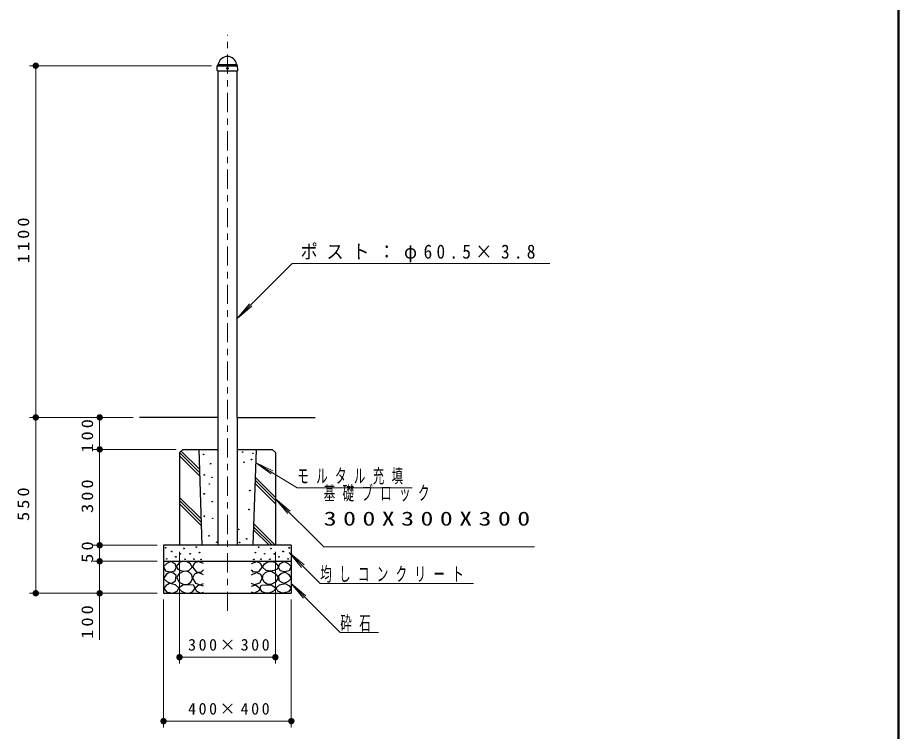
# Model space of a CAD drawing. Units: millimetres on the paper, scale 1:20. Extents: x -385 to 0, y 0 to 267.
# Drawn here: x -137.9 to 0, y 56.7 to 168.3 of the extents above; entities that cross this region are included whole.
import ezdxf

# ---------------------------------------------------------------- set-up
doc = ezdxf.new("R2010")
doc.units = ezdxf.units.MM
doc.linetypes.add('USER2', pattern=[6, 3, -1, 1, -1])
doc.layers.add('LY_1', color=7, linetype='Continuous', lineweight=13)
doc.styles.add('ＭＳ ゴシック', font='')
doc.styles.get('ＭＳ ゴシック').set_extended_font_data('MS Gothic')

# ---------------------------------------------------------------- blocks, each defined once
blk = doc.blocks.new('filled_dot')
at = {"color": 0, "linetype": 'Continuous', "lineweight": -2, "const_width": 1.25}
blk.add_lwpolyline([(-0.625, 0, 1), (0.625, 0, 1)], format="xyb", close=True, dxfattribs=at)

msp = doc.modelspace()

# ---------------------------------------------------------------- linework, layer by layer
at = {"layer": 'LY_1', "lineweight": 50}
msp.add_line((0, 0), (0, 267), dxfattribs=at)
at = {"layer": 'LY_1', "linetype": 'USER2'}
msp.add_line((-105.012, 75.555), (-105.012, 165.659), dxfattribs=at)
at = {"layer": 'LY_1'}
for p, q in [((-107.524, 160.808), (-136.012, 160.808)), ((-135.012, 105.808), (-135.012, 160.808)), ((-94.867, 129.895), (-103.499, 121.263)), ((-94.867, 129.895), (-54.578, 129.895)), ((-103.499, 121.263), (-101.571, 123.561)), ((-103.499, 121.263), (-101.201, 123.191)), ((-119.762, 105.808), (-136.012, 105.808)), ((-135.012, 78.308), (-135.012, 105.808)), ((-125.012, 100.808), (-125.012, 105.808)), ((-113.012, 100.808), (-126.012, 100.808)), ((-125.012, 85.808), (-125.012, 100.808)), ((-109.391, 97.187), (-112.512, 100.308)), ((-109.374, 96.675), (-112.512, 99.813)), ((-109.408, 97.699), (-112.264, 100.555)), ((-100.615, 98.754), (-98.191, 96.987)), ((-100.615, 98.754), (-97.921, 97.435)), ((-94.078, 94.813), (-100.615, 98.754)), ((-97.512, 92.313), (-100.689, 95.49)), ((-97.512, 92.808), (-100.673, 95.969)), ((-97.512, 93.303), (-100.657, 96.448)), ((-94.078, 94.813), (-76.078, 94.813)), ((-109.149, 89.94), (-112.512, 93.303)), ((-109.132, 89.428), (-112.512, 92.808)), ((-97.512, 93.058), (-95.569, 90.772)), ((-97.512, 93.058), (-95.201, 91.144)), ((-89.944, 85.584), (-97.512, 93.058)), ((-109.115, 88.916), (-112.512, 92.313)), ((-98.507, 85.808), (-100.931, 88.232)), ((-98.012, 85.808), (-100.915, 88.711)), ((-97.517, 85.808), (-100.899, 89.19)), ((-116.012, 85.808), (-126.012, 85.808)), ((-125.012, 83.308), (-125.012, 85.808)), ((-89.944, 85.584), (-56.944, 85.584)), ((-112.512, 84.808), (-112.512, 67.308)), ((-97.512, 84.808), (-97.512, 67.308)), ((-95.325, 84.658), (-93.397, 82.36)), ((-95.325, 84.658), (-93.027, 82.73)), ((-90.487, 79.82), (-95.325, 84.658)), ((-116.012, 83.308), (-126.012, 83.308)), ((-125.012, 71.048), (-125.012, 83.308)), ((-95.03, 79.849), (-93.101, 77.551)), ((-95.03, 79.849), (-92.731, 77.921)), ((-87.345, 72.165), (-95.03, 79.849)), ((-90.487, 79.82), (-66.487, 79.82)), ((-126.012, 78.308), (-136.012, 78.308)), ((-116.012, 78.308), (-126.012, 78.308)), ((-115.012, 77.308), (-115.012, 57.308)), ((-95.012, 77.308), (-95.012, 57.308)), ((-87.345, 72.165), (-81.345, 72.165)), ((-97.512, 68.308), (-112.512, 68.308)), ((-95.012, 58.308), (-115.012, 58.308))]:
    msp.add_line(p, q, dxfattribs=at)
at = {"layer": 'LY_1', "lineweight": 25}
for p, q in [((-106.621, 160.048), (-106.601, 160.775)), ((-106.621, 160.048), (-106.583, 160.008)), ((-106.583, 160.008), (-103.44, 160.008)), ((-106.54, 160.919), (-106.472, 160.987)), ((-106.538, 160.833), (-103.485, 160.833)), ((-106.524, 160.808), (-103.499, 160.808)), ((-106.524, 160.008), (-106.524, 105.808)), ((-106.403, 161.008), (-103.621, 161.008)), ((-103.484, 160.919), (-103.551, 160.987)), ((-103.499, 105.808), (-103.499, 160.008)), ((-103.402, 160.048), (-103.44, 160.008)), ((-103.402, 160.048), (-103.422, 160.775)), ((-106.524, 105.808), (-118.762, 105.808)), ((-106.524, 105.808), (-106.524, 85.808)), ((-103.499, 105.808), (-91.262, 105.808)), ((-103.499, 105.808), (-103.499, 85.808)), ((-112.512, 100.308), (-112.012, 100.808)), ((-112.012, 100.808), (-106.524, 100.808)), ((-109.512, 100.808), (-109.012, 85.808)), ((-103.499, 100.808), (-98.012, 100.808)), ((-100.512, 100.808), (-101.012, 85.808)), ((-98.012, 100.808), (-97.512, 100.308)), ((-112.512, 100.308), (-112.512, 85.808)), ((-97.512, 100.308), (-97.512, 85.808)), ((-95.012, 85.808), (-115.012, 85.808)), ((-115.012, 85.808), (-115.012, 78.308)), ((-95.012, 85.808), (-95.012, 78.308)), ((-115.012, 83.308), (-95.012, 83.308)), ((-115.012, 78.308), (-95.012, 78.308))]:
    msp.add_line(p, q, dxfattribs=at)
for points in [[(-113.889, 83.278), (-114.523, 82.977), (-114.998, 82.502), (-114.697, 81.805), (-113.968, 81.662), (-113.271, 81.82), (-113.018, 82.407), (-113.208, 82.913)], [(-111.918, 83.282), (-112.445, 83.147), (-113.026, 82.512), (-112.796, 82.093), (-112.339, 81.856), (-111.823, 81.782), (-111.08, 81.85), (-110.512, 82.39), (-110.796, 82.89), (-111.33, 83.201)], [(-98.105, 83.282), (-97.578, 83.147), (-96.997, 82.512), (-97.227, 82.093), (-97.684, 81.856), (-98.2, 81.782), (-98.943, 81.85), (-99.511, 82.39), (-99.227, 82.89), (-98.694, 83.201)], [(-96.134, 83.278), (-95.5, 82.977), (-95.025, 82.502), (-95.326, 81.805), (-96.055, 81.662), (-96.752, 81.82), (-97.005, 82.407), (-96.815, 82.913)], [(-114.016, 81.63), (-114.555, 81.282), (-114.998, 80.6), (-114.491, 80.141), (-113.826, 79.824), (-113.129, 80.268), (-113.049, 81.107), (-113.457, 81.47)], [(-112.553, 80.066), (-111.932, 79.721), (-111.256, 79.674), (-110.742, 80.035), (-110.499, 80.634), (-110.611, 81.171), (-110.958, 81.58), (-111.424, 81.744), (-111.958, 81.688), (-112.648, 81.319), (-112.945, 80.742)], [(-97.47, 80.066), (-98.091, 79.721), (-98.767, 79.674), (-99.281, 80.035), (-99.524, 80.634), (-99.413, 81.171), (-99.065, 81.58), (-98.599, 81.744), (-98.065, 81.688), (-97.375, 81.319), (-97.078, 80.742)], [(-96.007, 81.63), (-95.469, 81.282), (-95.025, 80.6), (-95.532, 80.141), (-96.197, 79.824), (-96.894, 80.268), (-96.974, 81.107), (-96.566, 81.47)], [(-114.057, 79.834), (-114.626, 79.514), (-114.963, 79.092), (-114.56, 78.526), (-113.617, 78.323), (-112.901, 78.642), (-112.628, 79.147), (-113.167, 79.602)], [(-111.202, 79.626), (-111.986, 79.586), (-112.648, 79.113), (-112.215, 78.653), (-111.526, 78.342), (-110.961, 78.334), (-110.418, 78.559), (-110.08, 79.086), (-110.337, 79.572)], [(-98.821, 79.626), (-98.038, 79.586), (-97.375, 79.113), (-97.808, 78.653), (-98.497, 78.342), (-99.062, 78.334), (-99.605, 78.559), (-99.943, 79.086), (-99.686, 79.572)], [(-95.966, 79.834), (-95.398, 79.514), (-95.06, 79.092), (-95.463, 78.526), (-96.406, 78.323), (-97.122, 78.642), (-97.395, 79.147), (-96.856, 79.602)]]:
    msp.add_lwpolyline(points, close=True, dxfattribs=at)
for points in [[(-108.762, 82.973), (-109.617, 83.29), (-110.156, 83.02), (-110.473, 82.418), (-109.886, 81.658), (-109.11, 81.594), (-108.762, 81.99)], [(-101.262, 82.973), (-100.406, 83.29), (-99.867, 83.02), (-99.551, 82.418), (-100.137, 81.658), (-100.913, 81.594), (-101.262, 81.99)], [(-108.777, 81.167), (-109.538, 81.563), (-110.172, 81.309), (-110.473, 80.66), (-110.029, 79.883), (-109.269, 79.646), (-108.777, 79.852)], [(-101.246, 81.167), (-100.485, 81.563), (-99.852, 81.309), (-99.551, 80.66), (-99.994, 79.883), (-100.755, 79.646), (-101.246, 79.852)], [(-108.762, 79.44), (-109.427, 79.646), (-110.076, 79.091), (-109.902, 78.695), (-109.173, 78.331), (-108.762, 78.489)], [(-101.262, 79.44), (-100.596, 79.646), (-99.947, 79.091), (-100.121, 78.695), (-100.85, 78.331), (-101.262, 78.489)]]:
    msp.add_lwpolyline(points, dxfattribs=at)
for centre, radius in [((-105.012, 160.408), 0.125), ((-108.737, 100.02), 0.05), ((-102.631, 100.389), 0.05), ((-101.253, 99.207), 0.05), ((-101.006, 100.192), 0.05), ((-107.653, 98.567), 0.05), ((-102.434, 98.789), 0.05), ((-108.638, 96.819), 0.05), ((-107.833, 95.401), 0.035), ((-107.45, 96.427), 0.035), ((-108.663, 93.865), 0.05), ((-101.499, 94.357), 0.05), ((-107.396, 92.652), 0.035), ((-101.646, 91.403), 0.05), ((-108.613, 90.369), 0.05), ((-107.329, 90.01), 0.035), ((-103.271, 88.301), 0.05), ((-107.9, 87.292), 0.05), ((-101.991, 86.824), 0.05), ((-109.891, 85.512), 0.05), ((-106.669, 86.283), 0.05), ((-103.124, 86.258), 0.05), ((-100.132, 85.512), 0.05), ((-114.681, 85.417), 0.05), ((-113.731, 84.846), 0.05), ((-112.384, 84.482), 0.05), ((-111.814, 85.306), 0.05), ((-110.837, 84.485), 0.05), ((-109.391, 84.661), 0.05), ((-100.632, 84.661), 0.05), ((-99.186, 84.485), 0.05), ((-98.209, 85.306), 0.05), ((-97.639, 84.482), 0.05), ((-96.292, 84.846), 0.05), ((-95.342, 85.417), 0.05), ((-114.523, 83.674), 0.05), ((-113.081, 84.007), 0.05), ((-111.64, 83.626), 0.05), ((-110.256, 83.634), 0.05), ((-109.147, 83.607), 0.05), ((-100.876, 83.607), 0.05), ((-99.768, 83.634), 0.05), ((-98.384, 83.626), 0.05), ((-96.942, 84.007), 0.05), ((-95.5, 83.674), 0.05)]:
    msp.add_circle(centre, radius, dxfattribs=at)
for centre, radius, start, end in [((-105.012, 160.804), 1.454, 9.17167, 170.82833), ((-106.391, 160.771), 0.21, 135, 178.99406), ((-106.536, 161.05), 0.09, 315, 350.82833), ((-103.487, 161.05), 0.09, 186.19155, 225), ((-103.632, 160.771), 0.21, 1.00594, 45)]:
    msp.add_arc(centre, radius, start, end, dxfattribs=at)

# ---------------------------------------------------------------- block references
at = {"layer": 'LY_1', "xscale": 0.4, "yscale": 0.4}
for p, rotation in [((-135.012, 160.808), 270), ((-135.012, 105.808), 90), ((-135.012, 105.808), 270), ((-125.012, 105.808), 270), ((-125.012, 100.808), 270), ((-125.012, 100.808), 90), ((-125.012, 85.808), 270), ((-125.012, 85.808), 90), ((-125.012, 83.308), 270), ((-125.012, 83.308), 90), ((-135.012, 78.308), 90), ((-125.012, 78.308), 90), ((-97.512, 68.308), 180), ((-95.012, 58.308), 180)]:
    msp.add_blockref('filled_dot', p, dxfattribs=dict(at, rotation=rotation))
for p in [(-112.512, 68.308), (-115.012, 58.308)]:
    msp.add_blockref('filled_dot', p, dxfattribs=at)

# ---------------------------------------------------------------- texts
at = {"layer": 'LY_1', "char_height": 1.833, "attachment_point": 8, "rotation": 90, "style": 'ＭＳ ゴシック'}
for s, insert in [('\\T1.33;\\W1.15;1100', (-136.012, 133.731)), ('\\T1.33;\\W1.15;100', (-126.012, 103.152)), ('\\T1.33;\\W1.15;300', (-126.012, 93.724)), ('\\T1.33;\\W1.15;550', (-136.012, 92.473)), ('\\T1.34;\\W1.15;50', (-126.012, 84.986)), ('\\T1.33;\\W1.15;100', (-126.012, 74.048))]:
    msp.add_mtext(s, dxfattribs=dict(at, insert=insert))
at = {"layer": 'LY_1', "style": 'ＭＳ ゴシック'}
for s, insert, char_height, attachment_point in [('\\T1.5;\\W0.9;ポスト：φ60.5×3.8', (-93.578, 130.045), 2.199, 7), ('\\T1.64;\\W0.6;モルタル充填', (-94.078, 95.313), 2.199, 7), ('\\T1.64;\\W0.6;基礎ブロック', (-89.944, 95.084), 2.199, 1), ('\\T1.5;\\W1.35;300X300X300', (-89.944, 91.084), 2.199, 1), ('\\T1.64;\\W0.6;均しコンクリート', (-90.487, 79.97), 2.199, 7), ('\\T1.64;\\W0.6;砕石', (-87.345, 72.315), 2.199, 7), ('\\T1.32;300×300', (-104.591, 69.308), 1.833, 8), ('\\T1.32;400×400', (-104.591, 59.308), 1.833, 8)]:
    msp.add_mtext(s, dxfattribs=dict(at, insert=insert, char_height=char_height, attachment_point=attachment_point))

doc.saveas('drawing.dxf')
